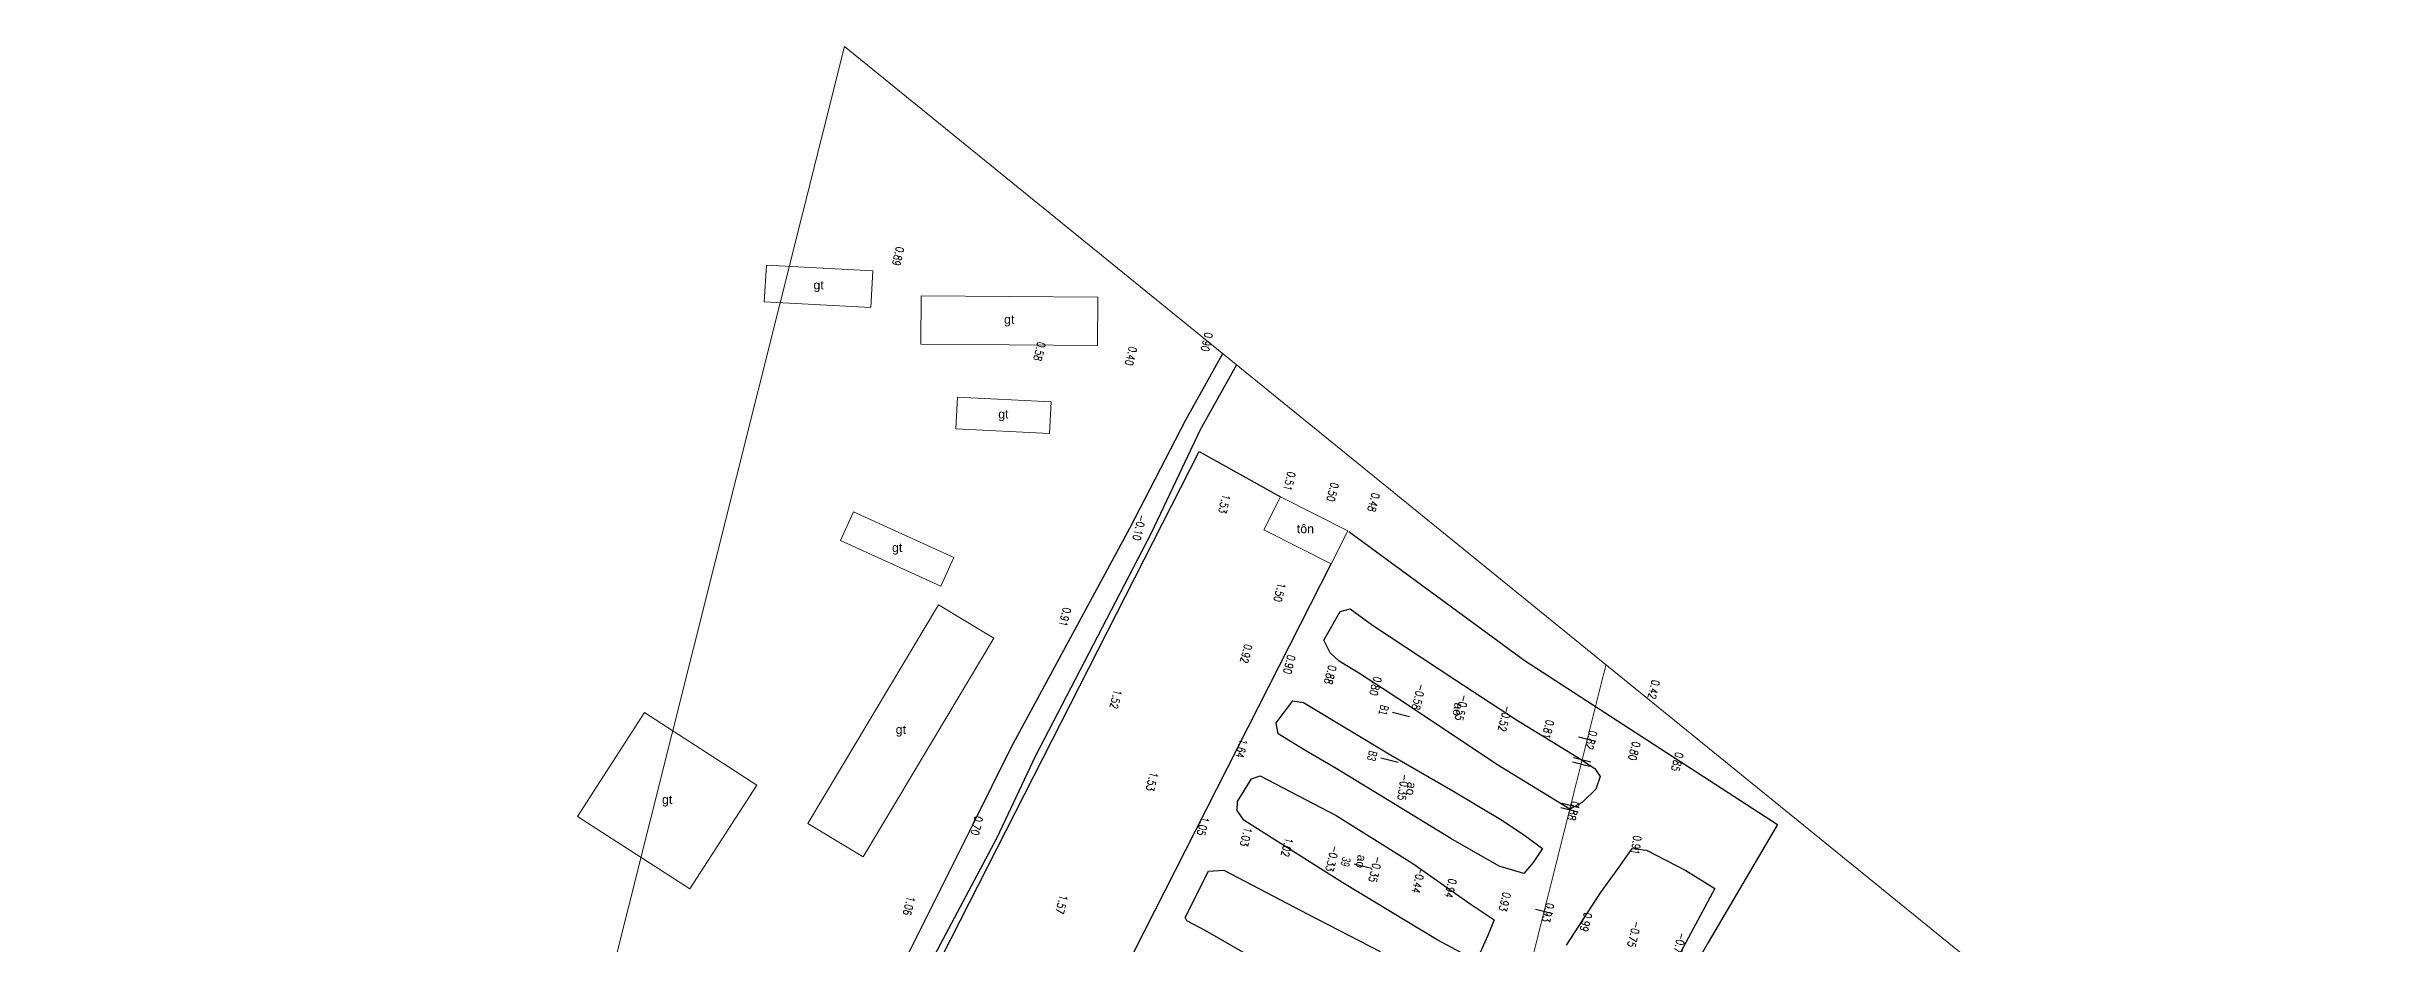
# Model space of a CAD drawing. Header units: metres. Extents: x 583412 to 583840, y 1186334 to 1187497.
# Drawn here: x 583579.3 to 583840.4, y 1187396.4 to 1187497.3 of the extents above; entities that cross this region are included whole.
import ezdxf
from ezdxf.enums import TextEntityAlignment as Align

# ---------------------------------------------------------------- set-up
doc = ezdxf.new("R2010")
doc.units = ezdxf.units.M
doc.header["$MEASUREMENT"] = 0
doc.linetypes.add('DASHDOT2', pattern=[0.5, 0.25, -0.125, 0, -0.125])
doc.layers.get('Defpoints').update_dxf_attribs({"color": 9, "lineweight": 0})
doc.layers.add('1.KS.NHA', color=225, linetype='Continuous', lineweight=13)
for name, color, linetype in [('cao do binh do', 4, 'Continuous'), ('CaoDoTN', 2, 'Continuous'), ('Docao', 22, 'Continuous'), ('ENTCOC', 6, 'Continuous'), ('KS.raoxay', 2, 'TUONG-KHKS'), ('ks.text ks', 7, 'Continuous'), ('KS_muong ao', 4, 'TALUYPHAI-KHKS'), ('TENCOCTUYEN', 1, 'Continuous'), ('TEXT NHA', 5, 'Continuous'), ('TimtuyenKS', 7, 'Continuous'), ('TimtuyenTK', 7, 'Continuous')]:
    doc.layers.add(name, color=color, linetype=linetype)
doc.styles.add('ChuSo', font='vnsimple.shx')
doc.styles.add('KT3', font='VHARIALN.TTF', dxfattribs={"width": 0.8, "height": 1.5})
doc.styles.get("Standard").update_dxf_attribs({"font": 'arial.ttf'})
doc.styles.add('TENSONG', font='VAPTIMI.TTF')
doc.linetypes.add('TALUYPHAI-KHKS', pattern='A,5,[130,ltypeshp,S=5,R=0,X=0,Y=-5],10,[130,ltypeshp,S=5,R=0,X=0,Y=-5],10,[130,ltypeshp,S=10,R=0,X=0,Y=-10],5', length=30)
doc.linetypes.add('TUONG-KHKS', pattern='A,0.25,-0.1,[132,ltypeshp,S=0.1,R=0,X=-0.1,Y=0],-0.1,1', length=1.45)

msp = doc.modelspace()

# ---------------------------------------------------------------- linework, layer by layer
at = {"layer": '1.KS.NHA', "color": 225, "linetype": 'Continuous'}
for p, q in [((583660.05, 1187468.62), (583660.28, 1187472.74)), ((583660.28, 1187472.74), (583672.27, 1187472.09)), ((583672.27, 1187472.09), (583672.04, 1187467.97)), ((583672.04, 1187467.97), (583660.05, 1187468.62)), ((583677.65, 1187463.86), (583677.69, 1187469.28)), ((583677.69, 1187469.28), (583697.55, 1187469.13)), ((583697.55, 1187469.13), (583697.51, 1187463.71)), ((583697.51, 1187463.71), (583677.65, 1187463.86)), ((583681.59, 1187454.32), (583681.76, 1187457.88)), ((583681.76, 1187457.88), (583692.3, 1187457.37)), ((583692.3, 1187457.37), (583692.13, 1187453.81)), ((583692.13, 1187453.81), (583681.59, 1187454.32)), ((583670.09, 1187445), (583668.62, 1187441.78)), ((583681.36, 1187439.85), (583670.09, 1187445)), ((583716.23, 1187442.97), (583718.1, 1187446.68)), ((583718.1, 1187446.68), (583725.69, 1187442.85)), ((583723.82, 1187439.14), (583716.23, 1187442.97)), ((583725.69, 1187442.85), (583723.82, 1187439.14)), ((583668.62, 1187441.78), (583679.89, 1187436.63)), ((583679.89, 1187436.63), (583681.36, 1187439.85))]:
    msp.add_line(p, q, dxfattribs=at)
at = {"layer": '1.KS.NHA', "linetype": 'Continuous'}
for p, q in [((583664.93, 1187409.93), (583679.66, 1187434.51)), ((583679.66, 1187434.51), (583685.88, 1187430.78)), ((583685.88, 1187430.78), (583671.16, 1187406.19)), ((583639.02, 1187410.72), (583646.57, 1187422.41)), ((583646.57, 1187422.41), (583659.22, 1187414.25)), ((583659.22, 1187414.25), (583651.67, 1187402.56)), ((583651.67, 1187402.56), (583639.02, 1187410.72)), ((583671.16, 1187406.19), (583664.93, 1187409.93))]:
    msp.add_line(p, q, dxfattribs=at)
at = {"layer": 'Defpoints', "color": 6}
for p, q in [((583412.26, 1186473.01), (583669.06, 1187497.35)), ((583669.06, 1187497.35), (583840.37, 1187358.25))]:
    msp.add_line(p, q, dxfattribs=at)
at = {"layer": 'ENTCOC'}
for p, q in [((583753.58, 1187419.16), (583751.64, 1187419.65)), ((583753.58, 1187419.16), (583751.64, 1187419.65)), ((583752.88, 1187416.35), (583750.94, 1187416.84)), ((583752.88, 1187416.35), (583750.94, 1187416.84)), ((583753, 1187416.83), (583751.06, 1187417.32)), ((583753, 1187416.83), (583751.06, 1187417.32)), ((583751.59, 1187411.21), (583749.65, 1187411.7)), ((583751.59, 1187411.21), (583749.65, 1187411.7)), ((583751.71, 1187411.69), (583749.77, 1187412.18)), ((583751.71, 1187411.69), (583749.77, 1187412.18)), ((583748.72, 1187399.76), (583746.78, 1187400.25)), ((583748.72, 1187399.76), (583746.78, 1187400.25))]:
    msp.add_line(p, q, dxfattribs=at)
at = {"layer": 'KS.raoxay', "color": 0, "ltscale": 2}
for p, q in [((583673.02, 1187381.16), (583708.96, 1187451.79)), ((583708.96, 1187451.79), (583718.1, 1187446.68)), ((583725.8, 1187442.79), (583745.53, 1187428.31)), ((583689.67, 1187371.96), (583723.82, 1187439.14)), ((583745.53, 1187428.31), (583774, 1187409.83)), ((583774, 1187409.83), (583766.22, 1187396.53)), ((583766.22, 1187396.53), (583740.62, 1187351.87))]:
    msp.add_line(p, q, dxfattribs=at)
at = {"layer": 'KS_muong ao', "color": 125, "ltscale": 0.03}
for p, q in [((583707.46, 1187455.34, 0.74), (583711.61, 1187462.8, 0.74)), ((583713.16, 1187461.54, 0.74), (583709.07, 1187454.22, 0.74)), ((583701.16, 1187443.16, 0.74), (583707.46, 1187455.34, 0.74)), ((583709.07, 1187454.22, 0.74), (583703.57, 1187442.6, 0.74)), ((583687.81, 1187418.47, 0.74), (583701.16, 1187443.16, 0.74)), ((583703.57, 1187442.6, 0.74), (583690.51, 1187417.47, 0.74)), ((583722.97, 1187430.54), (583724.83, 1187433.77)), ((583724.83, 1187433.77), (583725.94, 1187434.09)), ((583725.94, 1187434.09), (583728.44, 1187432.25)), ((583728.44, 1187432.25), (583737.7, 1187426.11)), ((583723.7, 1187429.13), (583722.97, 1187430.54)), ((583724.72, 1187428.18), (583723.7, 1187429.13)), ((583727.11, 1187426.72), (583724.72, 1187428.18)), ((583732.07, 1187423.49), (583727.11, 1187426.72)), ((583737.7, 1187426.11), (583744.64, 1187421.59)), ((583717.63, 1187421.24), (583719.48, 1187423.73)), ((583719.48, 1187423.73), (583720.71, 1187423.53)), ((583720.71, 1187423.53), (583730.48, 1187417.66)), ((583742.44, 1187416.58), (583732.07, 1187423.49)), ((583744.64, 1187421.59), (583751.44, 1187417.43)), ((583717.85, 1187420), (583717.63, 1187421.24)), ((583720.76, 1187418.21), (583717.85, 1187420)), ((583683.51, 1187409.78, 0.74), (583687.81, 1187418.47, 0.74)), ((583690.51, 1187417.47, 0.74), (583686.19, 1187408.32, 0.74)), ((583724.35, 1187416.12), (583720.76, 1187418.21)), ((583730.48, 1187417.66), (583737.49, 1187413.59)), ((583750.64, 1187411.53), (583742.44, 1187416.58)), ((583751.44, 1187417.43), (583753.45, 1187416.12)), ((583713.28, 1187412.4), (583714.84, 1187414.96)), ((583714.84, 1187414.96), (583715.82, 1187415.3)), ((583715.82, 1187415.3), (583724.38, 1187410.82)), ((583737.26, 1187408.25), (583724.35, 1187416.12)), ((583737.49, 1187413.59), (583743.07, 1187410.27)), ((583753.58, 1187413.77), (583752.04, 1187412.27)), ((583753.45, 1187416.12), (583754.07, 1187415.2)), ((583754.07, 1187415.2), (583753.58, 1187413.77)), ((583713.25, 1187411.38), (583713.28, 1187412.4)), ((583713.98, 1187410.31), (583713.25, 1187411.38)), ((583752.04, 1187412.27), (583750.64, 1187411.53)), ((583670.2, 1187383.15, 0.74), (583683.51, 1187409.78, 0.74)), ((583716.75, 1187408.54), (583713.98, 1187410.31)), ((583725.11, 1187403.26), (583716.75, 1187408.54)), ((583724.38, 1187410.82), (583733, 1187405.43)), ((583743.07, 1187410.27), (583745.57, 1187408.58)), ((583745.57, 1187408.58), (583747.59, 1187407.12)), ((583686.19, 1187408.32, 0.74), (583672.24, 1187381.98, 0.74)), ((583742.72, 1187405.14), (583737.26, 1187408.25)), ((583747.59, 1187407.12), (583746.53, 1187405.52)), ((583756.29, 1187405.13), (583757.65, 1187407.11)), ((583757.65, 1187407.11), (583759.29, 1187406.92)), ((583759.29, 1187406.92), (583763.69, 1187404.63)), ((583707.4, 1187399.35), (583710.02, 1187404.57)), ((583710.02, 1187404.57), (583711.75, 1187404.66)), ((583711.75, 1187404.66), (583721.2, 1187399.73)), ((583735.72, 1187396.84), (583725.11, 1187403.26)), ((583733, 1187405.43), (583739.57, 1187400.8)), ((583745.46, 1187404.3), (583742.72, 1187405.14)), ((583746.53, 1187405.52), (583745.46, 1187404.3)), ((583754.1, 1187402.13), (583756.29, 1187405.13)), ((583763.69, 1187404.63), (583766.97, 1187402.62)), ((583739.57, 1187400.8), (583742.14, 1187399.1)), ((583750.28, 1187396.24), (583754.1, 1187402.13)), ((583766.97, 1187402.62), (583760.72, 1187391.02)), ((583707.58, 1187398.99), (583707.4, 1187399.35)), ((583709.64, 1187397.88), (583707.58, 1187398.99)), ((583721.2, 1187399.73), (583729.33, 1187395.53)), ((583742.14, 1187399.1), (583741.42, 1187397.32)), ((583715.91, 1187394.3), (583709.64, 1187397.88)), ((583739.51, 1187394.82), (583735.72, 1187396.84)), ((583741.42, 1187397.32), (583740.57, 1187395.41))]:
    msp.add_line(p, q, dxfattribs=at)
at = {"layer": 'TENCOCTUYEN'}
for p, q in [((583732.63, 1187421.94), (583730.69, 1187422.43)), ((583731.34, 1187416.8), (583729.4, 1187417.29)), ((583728.35, 1187404.87), (583726.41, 1187405.36))]:
    msp.add_line(p, q, dxfattribs=at)
at = {"layer": 'TimtuyenKS', "linetype": 'DASHDOT2', "ltscale": 5, "const_width": 0.1}
msp.add_lwpolyline([(583754.72, 1187427.8), (583497.92, 1186403.48)], dxfattribs=at)
at = {"layer": 'TimtuyenTK', "linetype": 'DASHDOT2', "ltscale": 5, "const_width": 0.1}
msp.add_lwpolyline([(583754.72, 1187427.8), (583497.92, 1186403.48)], dxfattribs=at)

# ---------------------------------------------------------------- texts
at = {"layer": 'cao do binh do', "color": 44, "style": 'ChuSo', "width": 0.8}
for s, p in [('0.89', (583674.66, 1187473.84, 0.89)), ('0.58', (583690.56, 1187463.13, 0.58)), ('0.40', (583700.85, 1187462.61, 0.4)), ('0.90', (583709.38, 1187464.2, 0.9)), ('1.53', (583711.36, 1187445.98, 1.53)), ('-0.10', (583701.8, 1187443.32, -0.1)), ('1.50', (583717.57, 1187436.03, 1.5)), ('0.91', (583693.43, 1187433.26, 0.91)), ('1.52', (583699.14, 1187424, 1.52)), ('0.42', (583759.65, 1187425.1, 0.42)), ('1.64', (583713.29, 1187418.47, 1.64)), ('1.53', (583703.21, 1187414.74, 1.52)), ('0.70', (583683.51, 1187409.78, 0.7)), ('1.06', (583675.88, 1187400.77, 1.06)), ('1.57', (583693.05, 1187400.92, 1.57))]:
    msp.add_text(s, height=0.9, rotation=256.5354, dxfattribs=at).set_placement(p, align=Align.CENTER)
at = {"layer": 'CaoDoTN', "style": 'ChuSo', "width": 0.8}
for s, p in [('0.51', (583718.68, 1187448.53)), ('0.50', (583723.53, 1187447.32)), ('0.48', (583728.14, 1187446.16)), ('0.92', (583713.81, 1187429.13)), ('0.90', (583718.66, 1187427.92)), ('0.88', (583723.27, 1187426.76)), ('0.80', (583728.36, 1187425.49)), ('-0.58', (583733.21, 1187424.27)), ('-0.55', (583738.06, 1187423.05)), ('-0.52', (583742.91, 1187421.84)), ('0.81', (583747.76, 1187420.62)), ('0.82', (583752.61, 1187419.41)), ('0.80', (583757.46, 1187418.19)), ('0.85', (583762.31, 1187416.97)), ('0.88', (583750.62, 1187411.45)), ('1.05', (583708.95, 1187409.73)), ('1.03', (583713.8, 1187408.52)), ('1.02', (583718.41, 1187407.36)), ('-0.33', (583723.5, 1187406.09)), ('-0.35', (583728.35, 1187404.87)), ('-0.44', (583733.2, 1187403.65)), ('0.94', (583736.8, 1187402.75)), ('0.93', (583742.9, 1187401.22)), ('0.93', (583747.75, 1187400.01)), ('0.99', (583752.03, 1187398.93)), ('-0.75', (583757.45, 1187397.57)), ('-0.78', (583762.53, 1187396.3))]:
    msp.add_text(s, height=0.9, rotation=255.9262, dxfattribs=at).set_placement(p, align=Align.CENTER)
at = {"layer": 'Docao', "color": 3, "style": 'ChuSo', "width": 0.8}
for s, p in [('-0.35', (583731.48, 1187414.06)), ('0.91', (583757.67, 1187407.56, 0.91))]:
    msp.add_text(s, height=0.9, rotation=261.5963, dxfattribs=at).set_placement(p, align=Align.CENTER)
at = {"layer": 'ks.text ks', "style": 'TENSONG'}
for p in [(583737.58, 1187422.83), (583732.33, 1187413.91), (583726.69, 1187405.72)]:
    msp.add_text('ao', height=1, rotation=260.6717, dxfattribs=at).set_placement(p, align=Align.CENTER)
at = {"layer": 'TENCOCTUYEN', "style": 'KT3', "width": 0.8}
for s, p in [('B1', (583729.72, 1187422.67)), ('B3', (583728.43, 1187417.53)), ('39', (583725.44, 1187405.6))]:
    msp.add_text(s, height=1, rotation=255.9262, dxfattribs=at).set_placement(p, align=Align.MIDDLE_CENTER)
at = {"layer": 'TEXT NHA', "linetype": 'Continuous'}
for s, p in [('gt', (583666.16, 1187470.36)), ('gt', (583687.6, 1187466.49)), ('gt', (583686.94, 1187455.84)), ('tôn', (583720.91, 1187443.1)), ('gt', (583674.99, 1187440.82)), ('gt', (583675.41, 1187420.35)), ('gt', (583649.12, 1187412.48))]:
    msp.add_text(s, height=1, dxfattribs=at).set_placement(p, align=Align.MIDDLE)

doc.saveas('drawing.dxf')
